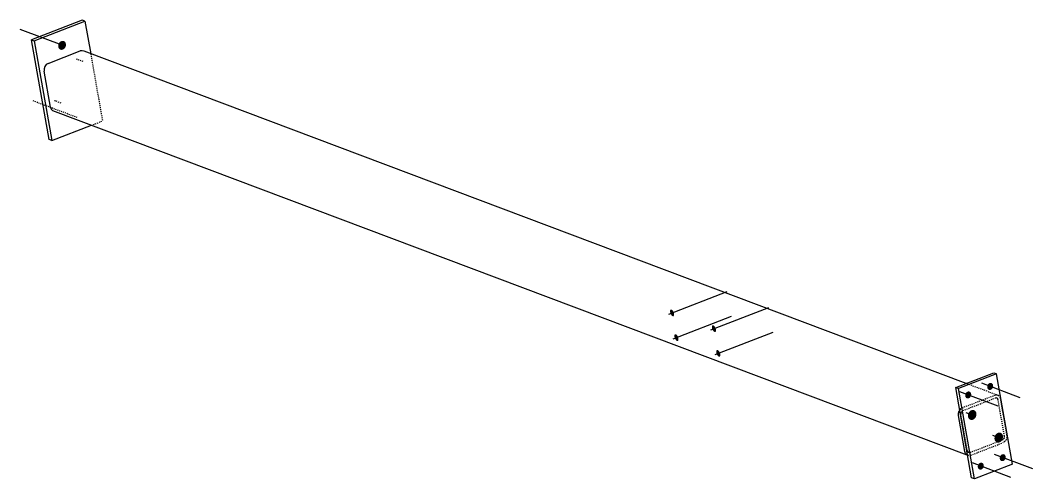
# Model space of a CAD drawing. Header units: millimetres. Extents: x -48 to 32389, y 5 to 915.
# Drawn here: x 30417 to 32389, y 22 to 915 of the extents above; entities that cross this region are included whole.
import ezdxf

# ---------------------------------------------------------------- set-up
doc = ezdxf.new("R2010")
doc.units = ezdxf.units.MM
doc.linetypes.add('DXK_LINE_DOT2', pattern=[3.9198, 1.9599, -1.9599])
doc.layers.add('STÅL', color=7, linetype='Continuous')

msp = doc.modelspace()

# ---------------------------------------------------------------- hatches: boundary and pattern name
at = {"layer": 'STÅL', "linetype": 'Continuous'}
for points in [[(30491.4, 869.1), (30492.2, 870.8), (30493.3, 872.3), (30494.6, 873.5), (30496.1, 874.5), (30497.6, 875.1), (30499.2, 875.3), (30500.7, 875.1), (30502.2, 874.6), (30503.4, 873.7), (30504.5, 872.5), (30505.2, 871), (30505.7, 869.4), (30505.8, 867.6), (30505.6, 865.7), (30505.1, 863.9), (30504.3, 862.2), (30503.3, 860.7), (30502, 859.5), (30500.5, 858.5), (30499, 857.9), (30497.4, 857.7), (30495.8, 857.9), (30494.4, 858.4), (30493.2, 859.3), (30492.1, 860.5), (30491.3, 862), (30490.9, 863.6), (30490.7, 865.4), (30490.9, 867.3)], [(31689.5, 346.3), (31690, 344.9), (31690.3, 343.5), (31690.4, 342.2), (31690.4, 341.1), (31690.2, 340.1), (31689.8, 339.3), (31689.3, 338.7), (31688.7, 338.5), (31687.9, 338.5), (31687.1, 338.9), (31686.3, 339.5), (31685.5, 340.3), (31684.7, 341.4), (31684, 342.6), (31683.4, 343.9), (31683, 345.3), (31682.6, 346.7), (31682.5, 348), (31682.5, 349.2), (31682.8, 350.2), (31683.1, 351), (31683.6, 351.5), (31684.3, 351.7), (31685, 351.7), (31685.8, 351.4), (31686.7, 350.8), (31687.5, 349.9), (31688.3, 348.8), (31689, 347.6)], [(31771.1, 315.6), (31771.6, 314.2), (31771.9, 312.8), (31772, 311.5), (31772, 310.3), (31771.8, 309.3), (31771.4, 308.5), (31770.9, 308), (31770.2, 307.8), (31769.5, 307.8), (31768.7, 308.1), (31767.9, 308.7), (31767.1, 309.6), (31766.3, 310.6), (31765.6, 311.9), (31765, 313.2), (31764.5, 314.6), (31764.2, 315.9), (31764.1, 317.3), (31764.1, 318.4), (31764.3, 319.4), (31764.7, 320.2), (31765.2, 320.7), (31765.9, 321), (31766.6, 321), (31767.4, 320.6), (31768.2, 320), (31769.1, 319.2), (31769.8, 318.1), (31770.5, 316.9)], [(31698, 298.2), (31698.5, 296.8), (31698.8, 295.4), (31698.9, 294.1), (31698.9, 292.9), (31698.7, 291.9), (31698.3, 291.1), (31697.8, 290.6), (31697.2, 290.4), (31696.4, 290.4), (31695.6, 290.7), (31694.8, 291.3), (31694, 292.2), (31693.2, 293.2), (31692.5, 294.5), (31691.9, 295.8), (31691.4, 297.2), (31691.1, 298.6), (31691, 299.9), (31691, 301), (31691.2, 302), (31691.6, 302.8), (31692.1, 303.4), (31692.8, 303.6), (31693.5, 303.6), (31694.3, 303.2), (31695.1, 302.6), (31696, 301.8), (31696.7, 300.7), (31697.4, 299.5)], [(31779.6, 267.4), (31780.1, 266.1), (31780.4, 264.7), (31780.5, 263.4), (31780.5, 262.2), (31780.3, 261.2), (31779.9, 260.4), (31779.4, 259.9), (31778.7, 259.6), (31778, 259.7), (31777.2, 260), (31776.4, 260.6), (31775.5, 261.5), (31774.8, 262.5), (31774.1, 263.7), (31773.5, 265.1), (31773, 266.5), (31772.7, 267.8), (31772.6, 269.1), (31772.6, 270.3), (31772.8, 271.3), (31773.2, 272.1), (31773.7, 272.6), (31774.3, 272.9), (31775.1, 272.8), (31775.9, 272.5), (31776.7, 271.9), (31777.5, 271.1), (31778.3, 270), (31779, 268.8)], [(32300.8, 203.8), (32301.4, 205.1), (32302.3, 206.3), (32303.3, 207.3), (32304.4, 208), (32305.6, 208.5), (32306.8, 208.6), (32308, 208.5), (32309.2, 208.1), (32310.1, 207.4), (32311, 206.5), (32311.5, 205.3), (32311.9, 204), (32312, 202.6), (32311.9, 201.2), (32311.5, 199.8), (32310.8, 198.5), (32310, 197.3), (32309, 196.3), (32307.9, 195.6), (32306.7, 195.1), (32305.4, 194.9), (32304.3, 195.1), (32303.1, 195.5), (32302.2, 196.2), (32301.3, 197.1), (32300.7, 198.3), (32300.4, 199.6), (32300.3, 201), (32300.4, 202.4)], [(32258, 187.2), (32258.6, 188.5), (32259.5, 189.7), (32260.5, 190.7), (32261.6, 191.4), (32262.8, 191.9), (32264, 192.1), (32265.2, 191.9), (32266.4, 191.5), (32267.3, 190.8), (32268.1, 189.9), (32268.7, 188.7), (32269.1, 187.4), (32269.2, 186.1), (32269.1, 184.6), (32268.7, 183.2), (32268, 181.9), (32267.2, 180.7), (32266.2, 179.7), (32265.1, 179), (32263.9, 178.5), (32262.6, 178.4), (32261.4, 178.5), (32260.3, 178.9), (32259.3, 179.6), (32258.5, 180.6), (32257.9, 181.7), (32257.6, 183), (32257.5, 184.4), (32257.6, 185.8)], [(32263.5, 149.1), (32264.4, 151), (32265.6, 152.6), (32267, 154), (32268.6, 155.1), (32270.3, 155.7), (32272.1, 156), (32273.8, 155.8), (32275.4, 155.2), (32276.8, 154.2), (32278, 152.9), (32278.8, 151.2), (32279.3, 149.4), (32279.5, 147.4), (32279.3, 145.3), (32278.7, 143.3), (32277.8, 141.5), (32276.6, 139.8), (32275.2, 138.4), (32273.6, 137.3), (32271.9, 136.7), (32270.1, 136.4), (32268.4, 136.6), (32266.8, 137.2), (32265.4, 138.2), (32264.2, 139.5), (32263.4, 141.2), (32262.9, 143), (32262.7, 145), (32262.9, 147.1)], [(32315.3, 104.9), (32316.1, 106.7), (32317.3, 108.4), (32318.8, 109.8), (32320.4, 110.9), (32322.1, 111.5), (32323.9, 111.8), (32325.6, 111.6), (32327.2, 111), (32328.6, 110), (32329.7, 108.7), (32330.6, 107), (32331.1, 105.2), (32331.3, 103.2), (32331, 101.1), (32330.5, 99.1), (32329.6, 97.2), (32328.4, 95.6), (32327, 94.2), (32325.3, 93.1), (32323.6, 92.5), (32321.9, 92.2), (32320.2, 92.4), (32318.6, 93), (32317.2, 94), (32316, 95.3), (32315.2, 97), (32314.6, 98.8), (32314.5, 100.8), (32314.7, 102.9)], [(32325.3, 65), (32325.9, 66.3), (32326.8, 67.5), (32327.8, 68.5), (32328.9, 69.2), (32330.1, 69.7), (32331.3, 69.8), (32332.5, 69.7), (32333.6, 69.3), (32334.6, 68.6), (32335.4, 67.7), (32336, 66.5), (32336.4, 65.2), (32336.5, 63.8), (32336.4, 62.4), (32336, 61), (32335.3, 59.7), (32334.5, 58.5), (32333.5, 57.5), (32332.4, 56.8), (32331.2, 56.3), (32329.9, 56.1), (32328.7, 56.3), (32327.6, 56.7), (32326.6, 57.4), (32325.8, 58.3), (32325.2, 59.5), (32324.9, 60.8), (32324.8, 62.2), (32324.9, 63.6)], [(32282.5, 48.4), (32283.1, 49.7), (32284, 50.9), (32285, 51.9), (32286.1, 52.6), (32287.3, 53.1), (32288.5, 53.3), (32289.7, 53.1), (32290.8, 52.7), (32291.8, 52), (32292.6, 51.1), (32293.2, 49.9), (32293.6, 48.6), (32293.7, 47.2), (32293.5, 45.8), (32293.1, 44.4), (32292.5, 43.1), (32291.7, 41.9), (32290.7, 40.9), (32289.6, 40.2), (32288.3, 39.7), (32287.1, 39.6), (32285.9, 39.7), (32284.8, 40.1), (32283.8, 40.8), (32283, 41.7), (32282.4, 42.9), (32282.1, 44.2), (32281.9, 45.6), (32282.1, 47)]]:
    msp.add_hatch(color=96, dxfattribs=at).paths.add_polyline_path(points)

# ---------------------------------------------------------------- linework, layer by layer
at = {"layer": 'STÅL', "color": 2, "linetype": 'Continuous'}
for p, q in [((30537.3, 915.4), (30438.6, 877.2)), ((30444, 875.1), (30542.8, 913.4)), ((30542.8, 913.4), (30537.3, 915.4)), ((30542.8, 913.4), (30553.9, 850.1)), ((30472.8, 682.8), (30438.6, 877.2)), ((30438.6, 877.2), (30444, 875.1)), ((30444, 875.1), (30478.3, 680.8)), ((30471.1, 831.3), (30533.6, 855.5)), ((30537.6, 856.1), (30533.6, 855.5)), ((30541.2, 854.9), (30537.6, 856.1)), ((32259.4, 207.6), (30541.2, 854.9)), ((30467.5, 828.9), (30464.7, 825.3)), ((30471.1, 831.3), (30467.5, 828.9)), ((30464.7, 825.3), (30463.2, 820.9)), ((30463.2, 820.9), (30463.2, 816.3)), ((30475.6, 746), (30463.2, 816.3)), ((30475.6, 746), (30477.1, 742)), ((30477.1, 742), (30479.8, 739.3)), ((30479.8, 739.3), (32260.9, 68.3)), ((30478.3, 680.8), (30555.6, 710.7)), ((30478.3, 680.8), (30472.8, 682.8)), ((32239, 199.7), (32313.1, 228.4)), ((32318.5, 226.4), (32244.4, 197.7)), ((32313.1, 228.4), (32318.5, 226.4)), ((32349.5, 50.5), (32318.5, 226.4)), ((32270, 23.9), (32239, 199.7)), ((32244.4, 197.7), (32239, 199.7)), ((32275.4, 21.8), (32244.4, 197.7)), ((32244.2, 149.9), (32245.7, 154.4)), ((32244.2, 145.4), (32244.2, 149.9)), ((32256.6, 75), (32244.2, 145.4)), ((32246.8, 155.7), (32245.7, 154.4)), ((32258.1, 71.1), (32256.6, 75)), ((32260.9, 68.3), (32258.1, 71.1)), ((32262.2, 67.9), (32260.9, 68.3)), ((32349.5, 50.5), (32275.4, 21.8)), ((32275.4, 21.8), (32270, 23.9))]:
    msp.add_line(p, q, dxfattribs=at)
at = {"layer": 'STÅL', "color": 96, "linetype": 'Continuous'}
for p, q in [((30503.3, 864.6), (30416.7, 897.2)), ((31680.3, 342.7), (31793.5, 386.6)), ((31761.9, 312), (31875.1, 355.8)), ((31688.8, 294.6), (31802, 338.4)), ((31770.4, 263.9), (31883.6, 307.7)), ((32364.6, 179.8), (32289.8, 207.9)), ((32321.8, 163.2), (32247, 191.4)), ((32258.6, 150.9), (32271.1, 146.2)), ((32310.4, 106.7), (32322.9, 102)), ((32389.1, 41), (32314.3, 69.1)), ((32346.3, 24.4), (32271.5, 52.6))]:
    msp.add_line(p, q, dxfattribs=at)
at = {"layer": 'STÅL', "color": 7, "linetype": 'DXK_LINE_DOT2'}
for p, q in [((30553.9, 850.1), (30577, 719.1)), ((30555.6, 710.7), (30577, 719.1)), ((32322.2, 184), (32259.4, 207.6)), ((32252.1, 160.3), (32314.7, 184.5)), ((32253.1, 154.8), (32315.6, 179)), ((32314.7, 184.5), (32318.6, 185.2)), ((32317.6, 179.3), (32315.6, 179)), ((32319.4, 178.7), (32317.6, 179.3)), ((32318.6, 185.2), (32322.2, 184)), ((32320.8, 177.3), (32319.4, 178.7)), ((32322.2, 184), (32325, 181.2)), ((32325, 181.2), (32326.5, 177.3)), ((32248.5, 158), (32246.8, 155.7)), ((32252.1, 160.3), (32248.5, 158)), ((32321.6, 175.3), (32320.8, 177.3)), ((32334, 105), (32321.6, 175.3)), ((32338.9, 106.9), (32326.5, 177.3)), ((32249.9, 151.8), (32249.1, 149.6)), ((32249.1, 149.6), (32249.1, 147.3)), ((32261.5, 77), (32249.1, 147.3)), ((32251.3, 153.6), (32249.9, 151.8)), ((32253.1, 154.8), (32251.3, 153.6)), ((32330, 97.5), (32331.8, 98.7)), ((32331.8, 98.7), (32333.2, 100.5)), ((32333.2, 100.5), (32334, 102.7)), ((32334, 102.7), (32334, 105)), ((32338.9, 102.4), (32337.4, 98)), ((32338.9, 106.9), (32338.9, 102.4)), ((32267.4, 73.3), (32330, 97.5)), ((32268.4, 67.8), (32331, 92)), ((32334.6, 94.3), (32331, 92)), ((32337.4, 98), (32334.6, 94.3)), ((32261.5, 77), (32262.3, 75)), ((32264.5, 67.1), (32262.2, 67.9)), ((32262.3, 75), (32263.7, 73.6)), ((32263.7, 73.6), (32265.5, 73)), ((32268.4, 67.8), (32264.5, 67.1)), ((32265.5, 73), (32266.4, 73.2)), ((32266.4, 73.2), (32267.4, 73.3))]:
    msp.add_line(p, q, dxfattribs=at)
at = {"layer": 'STÅL', "color": 96, "linetype": 'DXK_LINE_DOT2'}
for p, q in [((30539, 834.9), (30526.5, 839.6)), ((30527.8, 725.8), (30441.2, 758.4)), ((30496.1, 754), (30483.6, 758.7))]:
    msp.add_line(p, q, dxfattribs=at)

doc.saveas('drawing.dxf')
